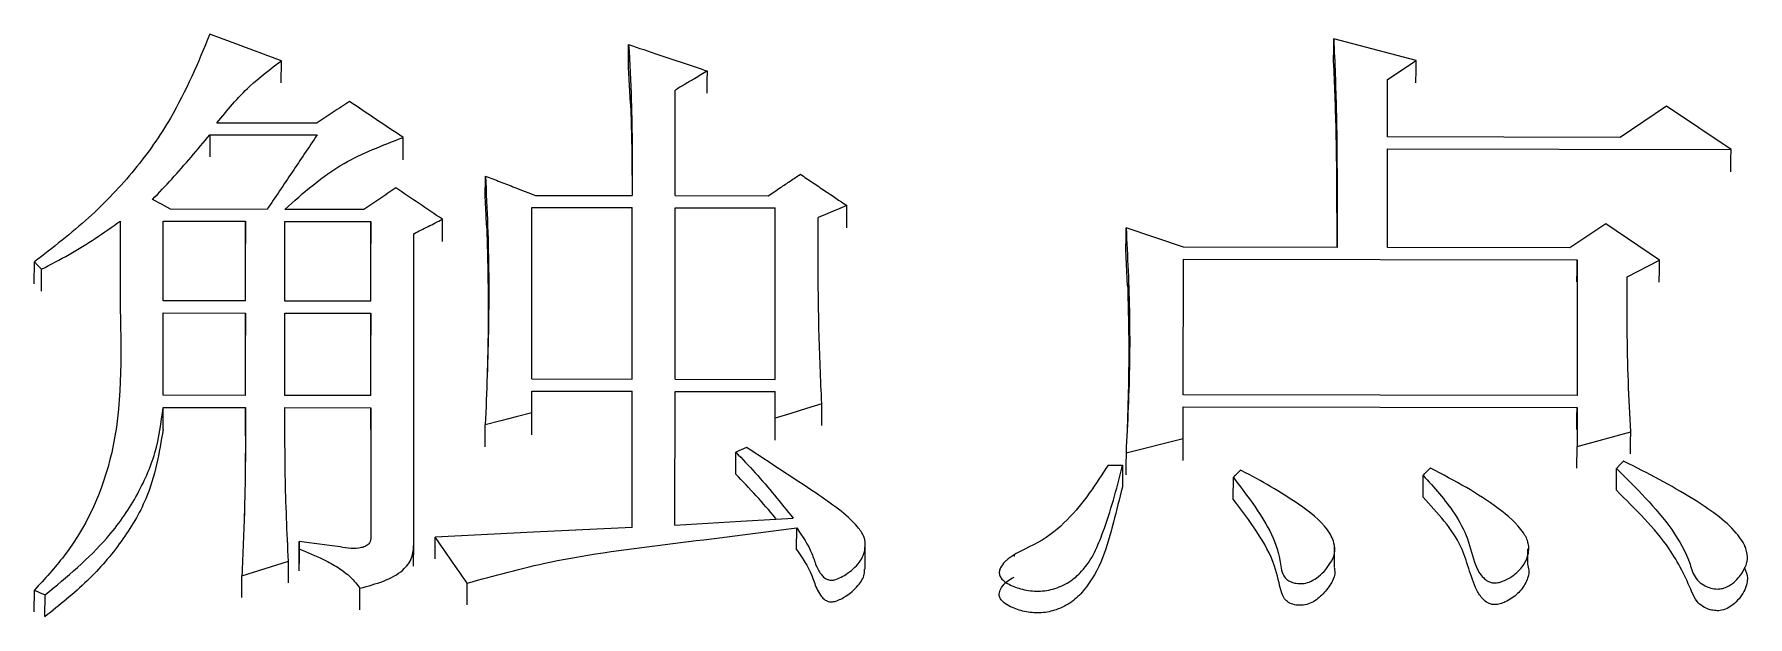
# Model space of a CAD drawing. Header units: millimetres. Extents: x 2320 to 4000, y 933 to 2121.
# Drawn here: x 2693.91 to 2699.09, y 1930.53 to 1932.29 of the extents above; entities that cross this region are included whole.
import ezdxf

# ---------------------------------------------------------------- set-up
doc = ezdxf.new("R2010")
doc.units = ezdxf.units.MM

msp = doc.modelspace()

# ---------------------------------------------------------------- linework, layer by layer
at = {"color": 7, "linetype": 'Continuous', "lineweight": 25}
for p, q in [((2698.0842, 1932.2121), (2697.8355, 1932.2774)), ((2694.6549, 1932.1439), (2694.6552, 1932.2112)), ((2697.9977, 1932.1545), (2698.0842, 1932.2121)), ((2695.7097, 1932.0818), (2695.7042, 1932.1921)), ((2697.9976, 1931.981), (2697.9977, 1932.1545)), ((2695.8449, 1931.8036), (2695.845, 1932.1224)), ((2698.8414, 1932.0735), (2698.7008, 1931.9797)), ((2699.0361, 1931.9428), (2698.8414, 1932.0735)), ((2694.4604, 1932.0237), (2694.7633, 1932.0231)), ((2694.4388, 1931.9875), (2694.4385, 1931.9205)), ((2694.4388, 1931.9875), (2694.7633, 1931.9869)), ((2695.0226, 1931.9122), (2695.0228, 1931.9792)), ((2698.7008, 1931.9797), (2697.9976, 1931.981)), ((2697.9975, 1931.647), (2697.9976, 1931.9448)), ((2697.9976, 1931.9448), (2699.0361, 1931.9428)), ((2695.2714, 1931.7956), (2695.2716, 1931.8628)), ((2695.4231, 1931.8044), (2695.7151, 1931.8039)), ((2695.8449, 1931.8036), (2696.1262, 1931.8031)), ((2694.6118, 1931.7623), (2694.3197, 1931.7629)), ((2694.9038, 1931.7618), (2694.6659, 1931.7622)), ((2695.4121, 1931.2501), (2695.4122, 1931.7681)), ((2695.4122, 1931.7681), (2695.7151, 1931.7676)), ((2695.7149, 1931.7008), (2695.7151, 1931.7676)), ((2695.715, 1931.2496), (2695.7151, 1931.7676)), ((2695.8448, 1931.2493), (2695.8449, 1931.7673)), ((2695.8449, 1931.7673), (2696.1478, 1931.7668)), ((2696.1476, 1931.7), (2696.1478, 1931.7668)), ((2696.1477, 1931.2488), (2696.1478, 1931.7668)), ((2694.298, 1931.4862), (2694.2981, 1931.7266)), ((2694.2981, 1931.7266), (2694.5469, 1931.7261)), ((2694.5469, 1931.7261), (2694.5466, 1931.6594)), ((2694.5468, 1931.4857), (2694.5469, 1931.7261)), ((2694.6658, 1931.7259), (2694.9255, 1931.7254)), ((2694.6658, 1931.4855), (2694.6658, 1931.7259)), ((2694.9255, 1931.7254), (2694.9252, 1931.6587)), ((2694.9254, 1931.485), (2694.9255, 1931.7254)), ((2695.0549, 1930.7508), (2695.0553, 1931.6888)), ((2697.381, 1931.6481), (2697.2079, 1931.7067)), ((2698.6574, 1931.7185), (2698.5492, 1931.646)), ((2698.8196, 1931.6091), (2698.6574, 1931.7185)), ((2697.2123, 1931.5309), (2697.2076, 1931.6397)), ((2697.8461, 1931.6473), (2697.381, 1931.6481)), ((2698.5492, 1931.646), (2697.9975, 1931.647)), ((2693.9083, 1931.537), (2693.9086, 1931.6036)), ((2697.3808, 1931.2025), (2697.3809, 1931.6117)), ((2697.3809, 1931.6117), (2698.5708, 1931.6095)), ((2698.5708, 1931.6095), (2698.5707, 1931.2004)), ((2698.7223, 1931.5583), (2698.8196, 1931.6091)), ((2693.93, 1931.5151), (2693.9302, 1931.5817)), ((2694.5468, 1931.4857), (2694.298, 1931.4862)), ((2694.9254, 1931.485), (2694.6658, 1931.4855)), ((2694.2979, 1931.2009), (2694.298, 1931.4497)), ((2694.298, 1931.4497), (2694.5468, 1931.4492)), ((2694.5468, 1931.4492), (2694.5465, 1931.3828)), ((2694.5467, 1931.2004), (2694.5468, 1931.4492)), ((2694.6657, 1931.2002), (2694.6658, 1931.449)), ((2694.6658, 1931.449), (2694.9254, 1931.4485)), ((2694.9254, 1931.4485), (2694.9251, 1931.3821)), ((2694.9253, 1931.1997), (2694.9254, 1931.4485)), ((2695.4121, 1931.2501), (2695.715, 1931.2496)), ((2695.8448, 1931.2493), (2696.1477, 1931.2488)), ((2694.5467, 1931.2004), (2694.2979, 1931.2009)), ((2694.9253, 1931.1997), (2694.6657, 1931.2002)), ((2695.412, 1931.1475), (2695.4121, 1931.2135)), ((2695.4121, 1931.2135), (2695.715, 1931.2129)), ((2695.7147, 1931.1468), (2695.715, 1931.2129)), ((2695.7148, 1930.8012), (2695.715, 1931.2129)), ((2695.8446, 1930.8084), (2695.8448, 1931.2127)), ((2695.8448, 1931.2127), (2696.1476, 1931.2121)), ((2696.1474, 1931.146), (2696.1476, 1931.2121)), ((2696.1476, 1931.1315), (2696.1476, 1931.2121)), ((2698.5707, 1931.2004), (2697.3808, 1931.2025)), ((2694.2976, 1931.0982), (2694.2978, 1931.1642)), ((2694.2978, 1931.1642), (2694.5467, 1931.1638)), ((2694.6657, 1931.1636), (2694.9253, 1931.1631)), ((2694.9253, 1931.1631), (2694.9251, 1930.7732)), ((2696.1474, 1931.0655), (2696.1476, 1931.1315)), ((2697.3808, 1931.1659), (2698.5707, 1931.1637)), ((2697.3808, 1931.0705), (2697.3808, 1931.1659)), ((2698.5707, 1931.1637), (2698.5707, 1931.0462)), ((2694.5463, 1931.0779), (2694.5464, 1931.0975)), ((2695.2712, 1931.0449), (2695.2714, 1931.1111)), ((2697.2077, 1931.0267), (2697.3808, 1931.0705)), ((2698.5707, 1931.0462), (2698.7329, 1931.09)), ((2696.0283, 1930.9628), (2696.0286, 1931.0289)), ((2698.5704, 1930.9803), (2698.5707, 1931.0462)), ((2697.1536, 1930.99), (2697.1968, 1930.99)), ((2697.1968, 1930.99), (2697.1966, 1930.9241)), ((2698.6895, 1930.9139), (2698.6897, 1930.9799)), ((2697.5319, 1930.8866), (2697.5322, 1930.9526)), ((2698.1053, 1930.8929), (2698.1055, 1930.9589)), ((2694.543, 1930.8443), (2694.5422, 1930.8161)), ((2694.7088, 1930.7588), (2694.7085, 1930.6932)), ((2694.7088, 1930.7367), (2694.7088, 1930.7588)), ((2696.2122, 1930.7346), (2696.2124, 1930.8004)), ((2698.4225, 1930.7555), (2698.4225, 1930.7575)), ((2695.0547, 1930.6851), (2695.0549, 1930.7508)), ((2696.419, 1930.6761), (2696.4192, 1930.7421)), ((2696.8696, 1930.7186), (2696.8696, 1930.7142)), ((2697.8373, 1930.6815), (2697.8376, 1930.7474)), ((2698.4223, 1930.6915), (2698.4225, 1930.7373)), ((2699.0779, 1930.7427), (2699.0779, 1930.7455)), ((2694.5354, 1930.5901), (2694.5357, 1930.6557)), ((2699.0777, 1930.6796), (2699.0777, 1930.6821)), ((2693.9082, 1930.547), (2693.9085, 1930.6124)), ((2693.9404, 1930.5323), (2693.9407, 1930.5977))]:
    msp.add_line(p, q, dxfattribs=at)
at = {"color": 7, "linetype": 'Continuous', "lineweight": 25, "flags": 128}
for points in [[(2695.7042, 1932.1921), (2695.7043, 1932.23), (2695.7045, 1932.2597)], [(2697.8352, 1932.2097), (2697.8354, 1932.2477), (2697.8355, 1932.2774)], [(2698.084, 1932.1448), (2698.0841, 1932.1823), (2698.0842, 1932.2121)], [(2695.9422, 1932.1127), (2695.9423, 1932.1502), (2695.9424, 1932.18)], [(2699.0358, 1931.8758), (2699.036, 1931.9132), (2699.0361, 1931.9428)], [(2694.3197, 1931.7629), (2694.2927, 1931.7775), (2694.2656, 1931.792)], [(2696.3642, 1931.7736), (2696.3425, 1931.7646), (2696.3209, 1931.7556), (2696.2993, 1931.7465), (2696.2776, 1931.7375)], [(2696.3639, 1931.7069), (2696.3641, 1931.7441), (2696.3642, 1931.7736)], [(2695.1416, 1931.6656), (2695.1417, 1931.7028), (2695.1418, 1931.7323)], [(2697.2076, 1931.6397), (2697.2078, 1931.6772), (2697.2079, 1931.7067)], [(2693.9086, 1931.6036), (2693.9194, 1931.5926), (2693.9302, 1931.5817)], [(2698.5706, 1931.5429), (2698.5707, 1931.5801), (2698.5708, 1931.6095)], [(2698.8194, 1931.5425), (2698.8195, 1931.5797), (2698.8196, 1931.6091)], [(2696.2883, 1931.1752), (2696.2421, 1931.1609), (2696.1949, 1931.1462), (2696.1476, 1931.1315)], [(2696.288, 1931.1092), (2696.2881, 1931.1461), (2696.2883, 1931.1752)], [(2694.5464, 1931.0975), (2694.5466, 1931.1346), (2694.5467, 1931.1638)], [(2694.925, 1931.097), (2694.9252, 1931.1339), (2694.9253, 1931.1631)], [(2695.412, 1931.1475), (2695.3648, 1931.1353), (2695.3181, 1931.1232), (2695.2714, 1931.1111)], [(2695.4118, 1931.0815), (2695.4119, 1931.1184), (2695.412, 1931.1475)], [(2698.5705, 1931.0974), (2698.5706, 1931.1345), (2698.5707, 1931.1637)], [(2697.3805, 1931.0043), (2697.3807, 1931.0414), (2697.3808, 1931.0705)], [(2698.7327, 1931.024), (2698.7328, 1931.0609), (2698.7329, 1931.09)], [(2696.0611, 1931.0435), (2696.0448, 1931.0362), (2696.0286, 1931.0289)], [(2697.2077, 1931.0267), (2697.2075, 1930.9897), (2697.2074, 1930.9608)], [(2697.5322, 1930.9526), (2697.5376, 1930.9581), (2697.5457, 1930.9663), (2697.5538, 1930.9746)], [(2698.1055, 1930.9589), (2698.1109, 1930.9644), (2698.119, 1930.9726), (2698.1271, 1930.9809)], [(2698.6897, 1930.9799), (2698.7005, 1930.9909), (2698.7113, 1931.0019)], [(2695.8446, 1930.8084), (2695.9443, 1930.8143), (2696.044, 1930.8203), (2696.2016, 1930.8298)], [(2695.1196, 1930.7072), (2695.1197, 1930.7439), (2695.1199, 1930.7728)], [(2695.7148, 1930.8012), (2695.4173, 1930.787), (2695.1199, 1930.7728)], [(2694.7085, 1930.6711), (2694.7086, 1930.6892), (2694.7087, 1930.7074), (2694.7088, 1930.7367)], [(2694.5357, 1930.6557), (2694.606, 1930.6778), (2694.6763, 1930.6998)], [(2694.6761, 1930.6343), (2694.6762, 1930.6709), (2694.6763, 1930.6998)], [(2693.9085, 1930.6124), (2693.9245, 1930.6051), (2693.9407, 1930.5977)], [(2694.8924, 1930.5527), (2694.8925, 1930.5853), (2694.8926, 1930.6181)], [(2695.2161, 1930.5681), (2695.2161, 1930.5845), (2695.2162, 1930.6011), (2695.2163, 1930.6335)]]:
    msp.add_lwpolyline(points, dxfattribs=at)
at = {"color": 7, "linetype": 'Continuous', "lineweight": 25}
for points, knots in [([(2694.4389, 1932.2909), (2694.4033, 1932.2055), (2694.3444, 1932.0642), (2694.2149, 1931.8796), (2694.0764, 1931.7334), (2693.9647, 1931.647), (2693.9086, 1931.6036)], [0, 0, 0, 0, 0.335049, 0.554128, 0.775717, 1, 1, 1, 1]), ([(2694.6552, 1932.2112), (2694.6191, 1932.2245), (2694.547, 1932.2511), (2694.4749, 1932.2776), (2694.4389, 1932.2909)], [0, 0, 0, 0, 0.500055, 1, 1, 1, 1]), ([(2695.7045, 1932.2597), (2695.7075, 1932.2037), (2695.7133, 1932.1), (2695.7155, 1931.9479), (2695.7153, 1931.8519), (2695.7151, 1931.8039)], [0, 0, 0, 0, 0.370073, 0.685, 1, 1, 1, 1]), ([(2695.7045, 1932.2597), (2695.7348, 1932.2496), (2695.7897, 1932.2312), (2695.869, 1932.2046), (2695.9179, 1932.1882), (2695.9424, 1932.18)], [0, 0, 0, 0, 0.382821, 0.69141, 1, 1, 1, 1]), ([(2697.8355, 1932.2774), (2697.8385, 1932.2049), (2697.8443, 1932.0641), (2697.8456, 1931.8539), (2697.8459, 1931.7162), (2697.8461, 1931.6473)], [0, 0, 0, 0, 0.3467917, 0.6733841, 1, 1, 1, 1]), ([(2694.4604, 1932.0237), (2694.4914, 1932.0616), (2694.5471, 1932.1295), (2694.622, 1932.1861), (2694.6552, 1932.2112)], [0, 0, 0, 0, 0.557716, 1, 1, 1, 1]), ([(2697.8456, 1931.6473), (2697.8455, 1931.6974), (2697.8452, 1931.8166), (2697.8439, 1932.0041), (2697.8381, 1932.1412), (2697.8352, 1932.2097)], [0, 0, 0, 0, 0.266007, 0.632958, 1, 1, 1, 1]), ([(2695.9424, 1932.18), (2695.9294, 1932.1723), (2695.9067, 1932.1588), (2695.8742, 1932.1396), (2695.8548, 1932.1281), (2695.845, 1932.1224)], [0, 0, 0, 0, 0.400148, 0.700074, 1, 1, 1, 1]), ([(2694.8607, 1932.088), (2694.8444, 1932.0772), (2694.812, 1932.0556), (2694.7795, 1932.0339), (2694.7633, 1932.0231)], [0, 0, 0, 0, 0.500001, 1, 1, 1, 1]), ([(2695.0228, 1931.9792), (2694.9958, 1931.9974), (2694.9418, 1932.0337), (2694.8877, 1932.0699), (2694.8607, 1932.088)], [0, 0, 0, 0, 0.499872, 1, 1, 1, 1]), ([(2695.7099, 1932.0828), (2695.7103, 1932.0751), (2695.7116, 1932.0428), (2695.7139, 1931.9576), (2695.7147, 1931.8744), (2695.7149, 1931.828), (2695.7149, 1931.807), (2695.7149, 1931.8039)], [0, 0, 0, 0, 0.120853, 0.509953, 0.824006, 0.973947, 1, 1, 1, 1]), ([(2694.2656, 1931.792), (2694.2852, 1931.8126), (2694.3253, 1931.8547), (2694.3827, 1931.9201), (2694.4201, 1931.965), (2694.4388, 1931.9875)], [0, 0, 0, 0, 0.322216, 0.660992, 1, 1, 1, 1]), ([(2694.7633, 1931.9869), (2694.738, 1931.9495), (2694.6875, 1931.8748), (2694.637, 1931.7998), (2694.6118, 1931.7623)], [0, 0, 0, 0, 0.5, 1, 1, 1, 1]), ([(2694.6658, 1931.7622), (2694.7214, 1931.8122), (2694.8214, 1931.9022), (2694.9608, 1931.9555), (2695.0228, 1931.9792)], [0, 0, 0, 0, 0.5548825, 1, 1, 1, 1]), ([(2695.2716, 1931.8628), (2695.2741, 1931.8124), (2695.2815, 1931.6626), (2695.2832, 1931.4122), (2695.2754, 1931.2115), (2695.2714, 1931.1111)], [0, 0, 0, 0, 0.202288, 0.600921, 1, 1, 1, 1]), ([(2695.2716, 1931.8628), (2695.2865, 1931.8571), (2695.3161, 1931.8457), (2695.3665, 1931.8262), (2695.4022, 1931.8125), (2695.4231, 1931.8044)], [0, 0, 0, 0, 0.293254, 0.586508, 1, 1, 1, 1]), ([(2696.1262, 1931.8031), (2696.1386, 1931.8114), (2696.161, 1931.8264), (2696.1934, 1931.8481), (2696.2135, 1931.8616), (2696.2236, 1931.8683)], [0, 0, 0, 0, 0.380769, 0.690384, 1, 1, 1, 1]), ([(2696.2236, 1931.8683), (2696.2359, 1931.86), (2696.2606, 1931.8433), (2696.3075, 1931.8118), (2696.342, 1931.7886), (2696.3642, 1931.7736)], [0, 0, 0, 0, 0.2636063, 0.5272126, 1, 1, 1, 1]), ([(2695.0012, 1931.827), (2694.985, 1931.8161), (2694.9525, 1931.7944), (2694.9201, 1931.7727), (2694.9038, 1931.7618)], [0, 0, 0, 0, 0.500001, 1, 1, 1, 1]), ([(2695.1418, 1931.7323), (2695.1184, 1931.7481), (2695.0715, 1931.7797), (2695.0246, 1931.8112), (2695.0012, 1931.827)], [0, 0, 0, 0, 0.500001, 1, 1, 1, 1]), ([(2695.2752, 1931.7145), (2695.2751, 1931.7154), (2695.2748, 1931.7227), (2695.2743, 1931.7331), (2695.2737, 1931.7459), (2695.2733, 1931.7554), (2695.2728, 1931.765), (2695.2722, 1931.7784), (2695.2717, 1931.7886), (2695.2714, 1931.7956)], [0, 0, 0, 0, 0.033738, 0.269032, 0.386679, 0.504326, 0.621972, 0.739619, 1, 1, 1, 1]), ([(2694.1683, 1931.7268), (2694.1676, 1931.6469), (2694.1657, 1931.4223), (2694.1817, 1931.0781), (2694.0603, 1930.7772), (2693.9397, 1930.6463), (2693.9085, 1930.6124)], [0, 0, 0, 0, 0.209588, 0.588888, 0.893437, 1, 1, 1, 1]), ([(2693.9302, 1931.5817), (2693.9583, 1931.5961), (2694.0146, 1931.625), (2694.0936, 1931.674), (2694.1434, 1931.7092), (2694.1683, 1931.7268)], [0, 0, 0, 0, 0.332011, 0.66536, 1, 1, 1, 1]), ([(2695.0553, 1931.6888), (2695.0697, 1931.6961), (2695.0985, 1931.7105), (2695.1274, 1931.725), (2695.1418, 1931.7323)], [0, 0, 0, 0, 0.500003, 1, 1, 1, 1]), ([(2695.2752, 1931.7145), (2695.2753, 1931.7104), (2695.2769, 1931.6718), (2695.2821, 1931.4592), (2695.2788, 1931.3323), (2695.2771, 1931.2665)], [0, 0, 0, 0, 0.054028, 0.510203, 1, 1, 1, 1]), ([(2696.2883, 1931.1752), (2696.285, 1931.2493), (2696.2791, 1931.3803), (2696.2771, 1931.5677), (2696.2774, 1931.6809), (2696.2776, 1931.7375)], [0, 0, 0, 0, 0.394039, 0.696995, 1, 1, 1, 1]), ([(2697.2079, 1931.7067), (2697.2101, 1931.6633), (2697.2168, 1931.5289), (2697.2216, 1931.3024), (2697.2123, 1931.1187), (2697.2077, 1931.0267)], [0, 0, 0, 0, 0.1922936, 0.5957899, 1, 1, 1, 1]), ([(2697.2125, 1931.5339), (2697.2145, 1931.4583), (2697.2175, 1931.3442), (2697.2138, 1931.1833), (2697.2117, 1931.1151), (2697.2107, 1931.0885), (2697.2105, 1931.0827), (2697.2104, 1931.0807), (2697.2104, 1931.0798), (2697.2104, 1931.08), (2697.2104, 1931.08)], [0, 0, 0, 0, 0.538446, 0.811735, 0.928585, 0.967331, 0.989639, 0.996086, 0.999461, 1, 1, 1, 1]), ([(2698.7329, 1931.09), (2698.7303, 1931.1409), (2698.7249, 1931.2445), (2698.722, 1931.4006), (2698.7222, 1931.5057), (2698.7223, 1931.5583)], [0, 0, 0, 0, 0.32498, 0.662444, 1, 1, 1, 1]), ([(2693.9407, 1930.5977), (2694.0072, 1930.6528), (2694.1161, 1930.743), (2694.2195, 1930.8927), (2694.2796, 1931.026), (2694.2918, 1931.1182), (2694.2978, 1931.1642)], [0, 0, 0, 0, 0.345958, 0.566155, 0.783835, 1, 1, 1, 1]), ([(2694.5467, 1931.1638), (2694.5467, 1931.1125), (2694.5467, 1931.0101), (2694.5438, 1930.8408), (2694.5386, 1930.7225), (2694.5357, 1930.6557)], [0, 0, 0, 0, 0.303372, 0.606753, 1, 1, 1, 1]), ([(2694.6763, 1930.6998), (2694.6723, 1930.7866), (2694.6668, 1930.9075), (2694.6658, 1931.0619), (2694.6657, 1931.1297), (2694.6657, 1931.1636)], [0, 0, 0, 0, 0.560315, 0.780152, 1, 1, 1, 1]), ([(2694.2976, 1931.098), (2694.2856, 1931.0269), (2694.2658, 1930.9093), (2694.1744, 1930.7573), (2694.0719, 1930.6369), (2693.9845, 1930.5672), (2693.9404, 1930.5322)], [0, 0, 0, 0, 0.3340373, 0.5530072, 0.7749079, 1, 1, 1, 1]), ([(2694.5464, 1931.0968), (2694.5464, 1931.0968), (2694.5464, 1931.0971), (2694.5464, 1931.0886), (2694.5463, 1931.0417), (2694.5458, 1930.9991), (2694.5456, 1930.9727)], [0, 0, 0, 0, 0.005087, 0.037868, 0.404551, 1, 1, 1, 1]), ([(2696.0286, 1931.0289), (2696.0483, 1931.0083), (2696.089, 1930.9658), (2696.1461, 1930.8991), (2696.1831, 1930.8529), (2696.2016, 1930.8298)], [0, 0, 0, 0, 0.320488, 0.660066, 1, 1, 1, 1]), ([(2696.2124, 1930.8003), (2696.2297, 1930.775), (2696.2547, 1930.7384), (2696.2697, 1930.6879), (2696.2829, 1930.662), (2696.2973, 1930.6484), (2696.3073, 1930.6436), (2696.3175, 1930.642), (2696.3314, 1930.6443), (2696.3481, 1930.6515), (2696.3764, 1930.6694), (2696.4069, 1930.6971), (2696.4213, 1930.7374), (2696.4191, 1930.7738), (2696.3737, 1930.8353), (2696.247, 1930.9213), (2696.131, 1930.9976), (2696.0611, 1931.0435)], [0, 0, 0, 0, 0.116231, 0.1683248, 0.2127071, 0.2288047, 0.2388545, 0.248985, 0.2602075, 0.2820342, 0.3080202, 0.3751055, 0.4260063, 0.4769913, 0.5204189, 0.7110691, 1, 1, 1, 1]), ([(2696.1505, 1930.8267), (2696.1497, 1930.8278), (2696.1304, 1930.8517), (2696.0907, 1930.8976), (2696.0491, 1930.9411), (2696.0283, 1930.9628)], [0, 0, 0, 0, 0.021888, 0.510568, 1, 1, 1, 1]), ([(2697.1537, 1930.99), (2697.1169, 1930.9328), (2697.0615, 1930.8469), (2696.9475, 1930.7514), (2696.8583, 1930.7202), (2696.8283, 1930.6824), (2696.8238, 1930.6675), (2696.8255, 1930.6556), (2696.8338, 1930.6434), (2696.8542, 1930.6286), (2696.8896, 1930.6148), (2696.9372, 1930.6067), (2696.9894, 1930.6138), (2697.0374, 1930.6352), (2697.0996, 1930.6902), (2697.1498, 1930.8106), (2697.1803, 1930.919), (2697.1962, 1930.987), (2697.1968, 1930.99)], [0, 0, 0, 0, 0.193083, 0.290159, 0.386757, 0.407978, 0.421446, 0.432596, 0.443753, 0.462205, 0.496551, 0.533837, 0.572076, 0.615276, 0.659301, 0.789077, 0.99075, 1, 1, 1, 1]), ([(2697.5322, 1930.9526), (2697.5519, 1930.9266), (2697.6115, 1930.8481), (2697.6717, 1930.749), (2697.6761, 1930.6659), (2697.6928, 1930.6442), (2697.7064, 1930.6365), (2697.723, 1930.6322), (2697.742, 1930.6315), (2697.7638, 1930.6363), (2697.7953, 1930.6553), (2697.8216, 1930.6852), (2697.8406, 1930.7223), (2697.8376, 1930.7586), (2697.8086, 1930.814), (2697.7103, 1930.8887), (2697.616, 1930.9425), (2697.555, 1930.974), (2697.5538, 1930.9746)], [0, 0, 0, 0, 0.107767, 0.32496, 0.382514, 0.397632, 0.412827, 0.427374, 0.444539, 0.463227, 0.487606, 0.551578, 0.589699, 0.627997, 0.678888, 0.799967, 0.99622, 1, 1, 1, 1]), ([(2698.1055, 1930.9589), (2698.139, 1930.9218), (2698.1931, 1930.8619), (2698.2438, 1930.7683), (2698.2565, 1930.6999), (2698.2793, 1930.6559), (2698.299, 1930.6402), (2698.3113, 1930.6349), (2698.3248, 1930.6337), (2698.3435, 1930.6373), (2698.3717, 1930.6506), (2698.4035, 1930.6761), (2698.4238, 1930.7138), (2698.4274, 1930.7524), (2698.3996, 1930.8049), (2698.3334, 1930.8617), (2698.236, 1930.9243), (2698.1644, 1930.9619), (2698.1274, 1930.9808), (2698.1271, 1930.9809)], [0, 0, 0, 0, 0.1579546, 0.2552425, 0.352491, 0.4017259, 0.4171918, 0.4278337, 0.4385563, 0.4524203, 0.4780303, 0.5263526, 0.5730683, 0.6190817, 0.6586081, 0.7686904, 0.8812948, 0.9991316, 1, 1, 1, 1]), ([(2698.6897, 1930.9799), (2698.7195, 1930.9505), (2698.8091, 1930.8617), (2698.8976, 1930.7505), (2698.923, 1930.6536), (2698.9465, 1930.6304), (2698.9676, 1930.6198), (2698.9887, 1930.6152), (2699.0075, 1930.6161), (2699.0272, 1930.6229), (2699.0524, 1930.6407), (2699.0747, 1930.669), (2699.0885, 1930.7044), (2699.0818, 1930.7444), (2699.0351, 1930.813), (2698.9059, 1930.9013), (2698.7844, 1930.9661), (2698.712, 1931.0016), (2698.7113, 1931.0019)], [0, 0, 0, 0, 0.113222, 0.341329, 0.38756, 0.408091, 0.428645, 0.444622, 0.457842, 0.471061, 0.493508, 0.536208, 0.57005, 0.604095, 0.656288, 0.801564, 0.997973, 1, 1, 1, 1]), ([(2697.1966, 1930.9239), (2697.1878, 1930.8886), (2697.1612, 1930.7823), (2697.1266, 1930.6576), (2697.0458, 1930.5752), (2697.001, 1930.5526), (2696.9527, 1930.5419), (2696.9062, 1930.5452), (2696.8695, 1930.5563), (2696.8441, 1930.5696), (2696.8303, 1930.5814), (2696.8242, 1930.5935), (2696.8242, 1930.6064), (2696.8319, 1930.6231), (2696.8475, 1930.6397), (2696.8633, 1930.6482), (2696.8701, 1930.6518)], [0, 0, 0, 0, 0.171725, 0.517064, 0.58428, 0.651671, 0.706195, 0.760836, 0.815278, 0.845653, 0.870751, 0.888184, 0.905616, 0.930861, 0.970593, 1, 1, 1, 1]), ([(2699.077, 1930.6793), (2699.0809, 1930.6692), (2699.0892, 1930.6475), (2699.0784, 1930.6089), (2699.056, 1930.579), (2699.0299, 1930.5591), (2699.0102, 1930.5508), (2698.9901, 1930.5497), (2698.97, 1930.5534), (2698.9497, 1930.5627), (2698.9289, 1930.5806), (2698.9035, 1930.6421), (2698.8612, 1930.7289), (2698.776, 1930.8289), (2698.7184, 1930.8855), (2698.6895, 1930.9139)], [0, 0, 0, 0, 0.0520879, 0.1111581, 0.1904601, 0.2202613, 0.2503742, 0.2725074, 0.2945257, 0.3271443, 0.3601371, 0.4104069, 0.6439557, 0.8210408, 1, 1, 1, 1]), ([(2697.8363, 1930.6811), (2697.837, 1930.6791), (2697.8408, 1930.6675), (2697.8348, 1930.6413), (2697.8121, 1930.6098), (2697.7867, 1930.5837), (2697.7601, 1930.5696), (2697.7381, 1930.5656), (2697.7166, 1930.5675), (2697.6985, 1930.5742), (2697.6847, 1930.5868), (2697.6709, 1930.6244), (2697.6594, 1930.6948), (2697.6055, 1930.7899), (2697.5566, 1930.8542), (2697.5319, 1930.8866)], [0, 0, 0, 0, 0.01247, 0.068972, 0.147049, 0.22031, 0.253538, 0.287106, 0.316659, 0.346694, 0.3728, 0.408149, 0.569737, 0.782961, 1, 1, 1, 1]), ([(2698.4206, 1930.6911), (2698.4224, 1930.6849), (2698.4278, 1930.6663), (2698.4175, 1930.6342), (2698.3933, 1930.6008), (2698.3635, 1930.5805), (2698.3388, 1930.5707), (2698.3238, 1930.568), (2698.3105, 1930.5696), (2698.298, 1930.575), (2698.2815, 1930.5886), (2698.2481, 1930.6447), (2698.2353, 1930.7297), (2698.1712, 1930.822), (2698.1274, 1930.8691), (2698.1053, 1930.8929)], [0, 0, 0, 0, 0.0360674, 0.1070885, 0.1795893, 0.2499926, 0.2741337, 0.2984811, 0.3144629, 0.3304065, 0.3589671, 0.4166835, 0.6737237, 0.8352407, 1, 1, 1, 1]), ([(2694.9252, 1930.7732), (2694.9249, 1930.7668), (2694.9244, 1930.7564), (2694.9119, 1930.7452), (2694.8822, 1930.7348), (2694.8111, 1930.7466), (2694.7494, 1930.7539), (2694.7088, 1930.7588)], [0, 0, 0, 0, 0.100185, 0.161773, 0.226321, 0.490481, 1, 1, 1, 1]), ([(2695.2163, 1930.6335), (2695.2003, 1930.6566), (2695.1682, 1930.7031), (2695.136, 1930.7495), (2695.1199, 1930.7728)], [0, 0, 0, 0, 0.497808, 1, 1, 1, 1]), ([(2695.2163, 1930.6335), (2695.2992, 1930.6563), (2695.5009, 1930.7118), (2695.8388, 1930.7527), (2696.0878, 1930.7845), (2696.2124, 1930.8004)], [0, 0, 0, 0, 0.258421, 0.6289824, 1, 1, 1, 1]), ([(2694.7088, 1930.7367), (2694.7339, 1930.7266), (2694.7752, 1930.7102), (2694.8269, 1930.6811), (2694.8657, 1930.6527), (2694.8837, 1930.6296), (2694.8926, 1930.6181)], [0, 0, 0, 0, 0.346429, 0.567933, 0.786121, 1, 1, 1, 1]), ([(2694.8926, 1930.6181), (2694.9415, 1930.6314), (2695.0086, 1930.6496), (2695.0526, 1930.7091), (2695.0542, 1930.7369), (2695.0549, 1930.7508)], [0, 0, 0, 0, 0.574728, 0.78886, 1, 1, 1, 1]), ([(2696.2122, 1930.7346), (2696.2293, 1930.7097), (2696.2552, 1930.672), (2696.2689, 1930.6235), (2696.2819, 1930.599), (2696.2926, 1930.5864), (2696.3025, 1930.5798), (2696.3116, 1930.577), (2696.3224, 1930.5769), (2696.3416, 1930.5821), (2696.3706, 1930.5995), (2696.4018, 1930.6272), (2696.418, 1930.6565), (2696.4173, 1930.6723), (2696.4172, 1930.676)], [0, 0, 0, 0, 0.266055, 0.401942, 0.47098, 0.516832, 0.543129, 0.56465, 0.586229, 0.618901, 0.709658, 0.849219, 0.965177, 1, 1, 1, 1])]:
    msp.add_open_spline(points, degree=3, knots=knots, dxfattribs=at)

doc.saveas('drawing.dxf')
